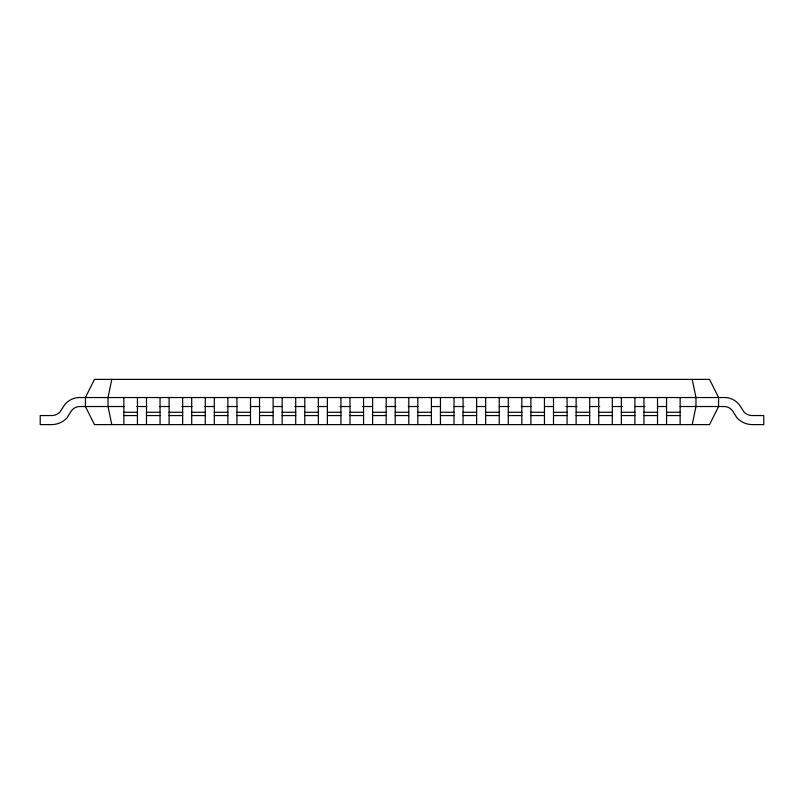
<?xml version="1.0" encoding="UTF-8"?>
<svg xmlns="http://www.w3.org/2000/svg" width="804" height="804" viewBox="0 0 804 804"><rect width="100%" height="100%" fill="white"/><g stroke="black" fill="none" stroke-linecap="round" stroke-linejoin="round"><path stroke-width="1.21" d="M111.786 379.387L108.037 397.477L108.037 406.522L111.786 424.612M692.214 424.612L695.962 406.522L695.962 397.477L692.214 379.387M124.339 406.522L79.777 406.522A10.201 10.201 0 0 0 71.124 411.316L66.963 417.959A21.306 21.306 0 0 1 51.506 424.612L40.21 424.612L40.21 415.567L52.33 415.537A12.251 12.251 0 0 0 59.808 412.321L64.36 405.176A19.256 19.256 0 0 1 78.149 397.538L725.851 397.538A19.256 19.256 0 0 1 739.64 405.176L744.192 412.321A12.251 12.251 0 0 0 751.67 415.537L763.79 415.567L763.79 424.612L752.494 424.612A21.306 21.306 0 0 1 737.037 417.959L732.876 411.316A10.201 10.201 0 0 0 724.223 406.522L680.134 406.522M136.881 406.522L146.911 406.522M159.443 406.522L169.473 406.522M182.016 406.522L192.045 406.522M204.588 406.522L214.618 406.522M227.15 406.522L237.19 406.522M250.979 406.522L259.752 406.522M273.551 406.522L282.325 406.522M294.867 406.522L304.897 406.522M317.429 406.522L327.469 406.522M340.002 406.522L350.031 406.522M362.574 406.522L372.604 406.522M386.171 406.522L395.91 406.522M408.191 406.522L418.1 406.522M431.718 406.522L440.391 406.522M454.009 406.522L464.059 406.522M476.621 406.522L485.415 406.522M499.234 406.522L509.012 406.522M521.233 406.522L531.012 406.522M544.459 406.522L553.252 406.522M565.815 406.522L577.121 406.522M589.684 406.522L599.734 406.522M612.296 406.522L622.346 406.522M634.909 406.522L644.959 406.522M657.521 406.522L666.315 406.522M123.866 412.271L137.434 412.271M146.479 412.271L160.046 412.271M169.091 412.271L182.659 412.271M191.704 412.271L205.271 412.271M214.316 412.271L227.884 412.271M236.929 412.271L250.496 412.271M259.541 412.271L273.109 412.271M282.154 412.271L295.721 412.271M304.766 412.271L318.334 412.271M327.379 412.271L340.946 412.271M349.991 412.271L363.559 412.271M372.604 412.271L386.171 412.271M395.216 412.271L408.784 412.271M417.829 412.271L431.396 412.271M440.441 412.271L454.009 412.271M463.054 412.271L476.621 412.271M485.666 412.271L499.234 412.271M508.279 412.271L521.846 412.271M530.891 412.271L544.459 412.271M553.504 412.271L567.071 412.271M576.116 412.271L589.684 412.271M598.729 412.271L612.296 412.271M621.341 412.271L634.909 412.271M643.954 412.271L657.521 412.271M666.566 412.271L680.134 412.271M123.866 415.567L137.434 415.567M146.479 415.567L160.046 415.567M169.091 415.567L182.659 415.567M191.704 415.567L205.271 415.567M214.316 415.567L227.884 415.567M236.929 415.567L250.496 415.567M259.541 415.567L273.109 415.567M282.154 415.567L295.721 415.567M304.766 415.567L318.334 415.567M327.379 415.567L340.946 415.567M349.991 415.567L363.559 415.567M372.604 415.567L386.171 415.567M395.216 415.567L408.784 415.567M417.829 415.567L431.396 415.567M440.441 415.567L454.009 415.567M463.054 415.567L476.621 415.567M485.666 415.567L499.234 415.567M508.279 415.567L521.846 415.567M530.891 415.567L544.459 415.567M553.504 415.567L567.071 415.567M576.116 415.567L589.684 415.567M598.729 415.567L612.296 415.567M621.341 415.567L634.909 415.567M643.954 415.567L657.521 415.567M666.566 415.567L680.134 415.567M680.134 397.477L680.134 424.612M666.566 397.477L666.566 424.612M657.521 397.477L657.521 424.612M643.954 397.477L643.954 424.612M634.909 397.477L634.909 424.612M621.341 397.477L621.341 424.612M612.296 397.477L612.296 424.612M598.729 397.477L598.729 424.612M589.684 397.477L589.684 424.612M576.116 397.477L576.116 424.612M567.071 397.477L567.071 424.612M553.504 397.477L553.504 424.612M544.459 397.477L544.459 424.612M530.891 397.477L530.891 424.612M521.846 397.477L521.846 424.612M508.279 397.477L508.279 424.612M499.234 397.477L499.234 424.612M485.666 397.477L485.666 424.612M476.621 397.477L476.621 424.612M463.054 397.477L463.054 424.612M454.009 397.477L454.009 424.612M440.441 397.477L440.441 424.612M431.396 397.477L431.396 424.612M417.829 397.477L417.829 424.612M408.784 397.477L408.784 424.612M395.216 397.477L395.216 424.612M386.171 397.477L386.171 424.612M372.604 397.477L372.604 424.612M363.559 397.477L363.559 424.612M349.991 397.477L349.991 424.612M340.946 397.477L340.946 424.612M327.379 397.477L327.379 424.612M318.334 397.477L318.334 424.612M304.766 397.477L304.766 424.612M295.721 397.477L295.721 424.612M282.154 397.477L282.154 424.612M273.109 397.477L273.109 424.612M259.541 397.477L259.541 424.612M250.496 397.477L250.496 424.612M236.929 397.477L236.929 424.612M227.884 397.477L227.884 424.612M214.316 397.477L214.316 424.612M205.271 397.477L205.271 424.612M191.704 397.477L191.704 424.612M182.659 397.477L182.659 424.612M169.091 397.477L169.091 424.612M160.046 397.477L160.046 424.612M146.479 397.477L146.479 424.612M137.434 397.477L137.434 424.612M123.866 397.477L123.866 424.612M94.47 379.387L85.425 397.477L85.425 406.522L94.47 424.612L709.53 424.612L718.575 406.522L718.575 397.477L709.53 379.387L94.47 379.387"/></g></svg>
